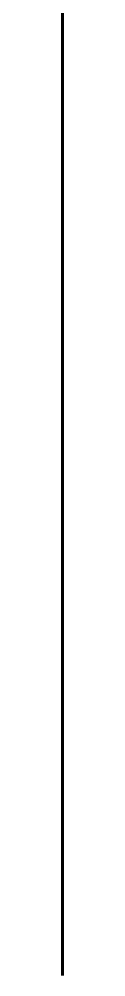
# Model space of a CAD drawing. Header units: millimetres. Extents: x 1478096 to 1808313, y 619971 to 762366.
# Drawn here: x 1573232 to 1573257, y 619971 to 628957 of the extents above; entities that cross this region are included whole.
import ezdxf

# ---------------------------------------------------------------- set-up
doc = ezdxf.new("R2010")
doc.units = ezdxf.units.MM
doc.header["$LTSCALE"] = 10
doc.linetypes.add('CENTERX2', pattern=[4, 2.5, -0.5, 0.5, -0.5])
doc.layers.add('COSTAN-CAM-EJES', color=251, linetype='CENTERX2')

msp = doc.modelspace()

# ---------------------------------------------------------------- linework, layer by layer
at = {"layer": 'COSTAN-CAM-EJES', "const_width": 25}
msp.add_lwpolyline([(1573244.850380269, 619983.4302470358), (1573244.850380269, 762353.1759538441)], dxfattribs=at)

doc.saveas('drawing.dxf')
